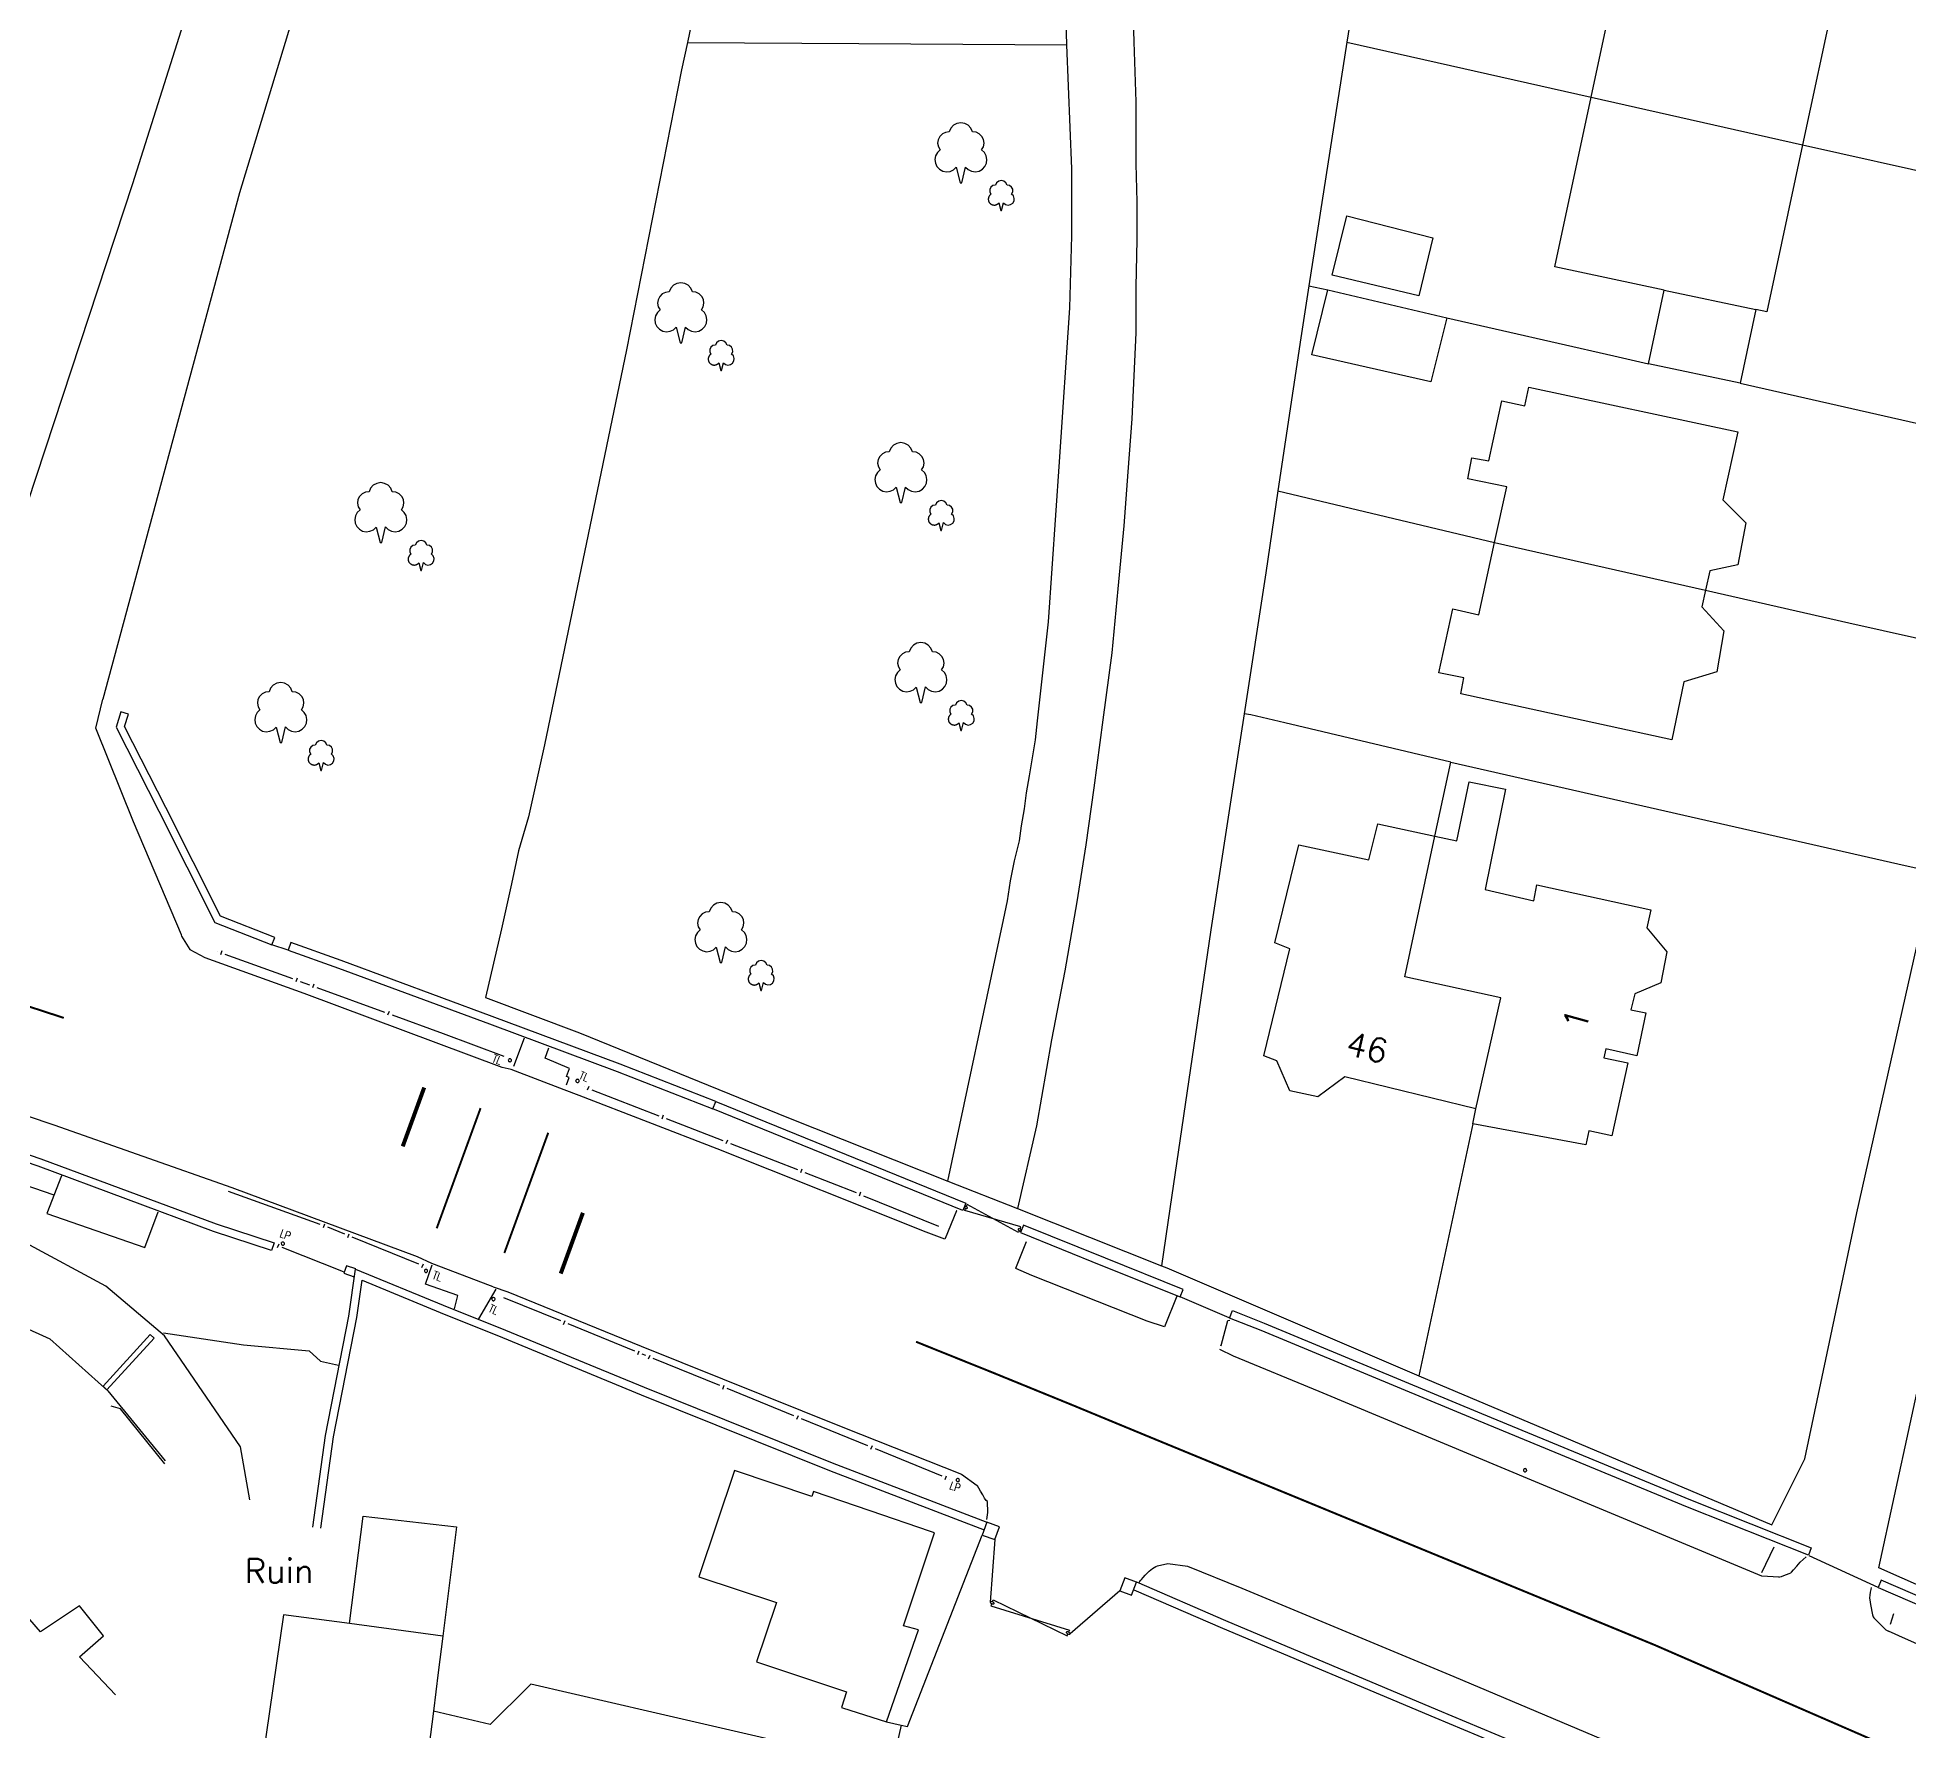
# Model space of a CAD drawing. Extents: x 427500 to 429848, y 434500 to 436505.
# Drawn here: x 428592 to 428685.5, y 435625.1 to 435709.7 of the extents above; entities that cross this region are included whole.
import ezdxf

# ---------------------------------------------------------------- set-up
doc = ezdxf.new("R2010")
doc.units = 0
doc.linetypes.add('1004', pattern=[6, 4, -2])
doc.linetypes.add('1055', pattern=[0.6, 0.1, -0.5])
doc.layers.get('0').update_dxf_attribs({"color": 222})
doc.layers.add('LPTIP_Ex_Base', color=8, linetype='Continuous')
doc.layers.add('PRO-MARKINGS', color=7, linetype='Continuous')
doc.styles.add('MtXpl_Romans', font='romans__.ttf')
doc.styles.get("Standard").update_dxf_attribs({"font": 'romans.shx'})

# ---------------------------------------------------------------- blocks, each defined once
blk = doc.blocks.new('FENCE_UP')
at = {"color": 0, "linetype": 'ByBlock', "flags": 128}
blk.add_lwpolyline([(0, 0.5), (0, -0.5)], dxfattribs=at)
blk = doc.blocks.new('GATE')
at = {"color": 0, "linetype": 'ByBlock', "flags": 128}
for points in [[(-0.450902, 0), (-0.451904, 0.007014), (-0.455912, 0.014028), (-0.460922, 0.019038), (-0.467936, 0.023046), (-0.475952, 0.024048), (-0.482966, 0.023046), (-0.48998, 0.019038), (-0.49499, 0.014028), (-0.498998, 0.007014), (-0.5, 0), (-0.498998, -0.007014), (-0.49499, -0.014028), (-0.48998, -0.019038), (-0.482966, -0.023046), (-0.475952, -0.024048), (-0.467936, -0.023046), (-0.460922, -0.019038), (-0.455912, -0.014028), (-0.451904, -0.007014)], [(-0.475952, 0.024048), (-0.475952, 0.078156), (0.475952, -0.078156), (0.475952, -0.024048)], [(-0.475952, -0.024048), (-0.475952, -0.078156), (0.475952, 0.078156), (0.475952, 0.024048)], [(-0.450902, 0), (-0.451904, -0.007014)], [(0.5, 0), (0.498998, 0.007014), (0.49499, 0.014028), (0.48998, 0.019038), (0.482966, 0.023046), (0.475952, 0.024048), (0.467936, 0.023046), (0.460922, 0.019038), (0.455912, 0.014028), (0.451904, 0.007014), (0.450902, 0), (0.451904, -0.007014), (0.455912, -0.014028), (0.460922, -0.019038), (0.467936, -0.023046), (0.475952, -0.024048), (0.482966, -0.023046), (0.48998, -0.019038), (0.49499, -0.014028), (0.498998, -0.007014)], [(0.5, 0), (0.498998, -0.007014)]]:
    blk.add_lwpolyline(points, dxfattribs=at)
blk = doc.blocks.new('CIRCL')
at = {"color": 0, "linetype": 'ByBlock', "flags": 128}
for points in [[(0.5, 0), (0.475, 0.154), (0.404, 0.293), (0.293, 0.404), (0.154, 0.475), (0, 0.5), (-0.154, 0.475), (-0.293, 0.404), (-0.404, 0.293), (-0.475, 0.154), (-0.5, 0), (-0.475, -0.154), (-0.404, -0.293), (-0.293, -0.404), (-0.154, -0.475), (0, -0.5), (0.154, -0.475), (0.293, -0.404), (0.404, -0.293), (0.475, -0.154)], [(0.5, 0), (0.475, -0.154)]]:
    blk.add_lwpolyline(points, dxfattribs=at)

msp = doc.modelspace()

# ---------------------------------------------------------------- linework, layer by layer
at = {"layer": 'LPTIP_Ex_Base', "color": 251, "true_color": 0x636466}
for p, q in [((428627.45, 435723.4), (428624.49, 435709.465)), ((428643.45, 435709.35), (428643.25, 435717.75)), ((428601.12, 435716.23), (428596.75, 435702.4)), ((428669.67, 435706.74), (428671.4, 435714.83)), ((428605.75, 435713.95), (428602.1, 435701.95)), ((428646.7, 435713.2), (428646.8, 435709.5)), ((428682, 435712.6), (428680.24, 435704.36)), ((428657.7, 435711.05), (428657.46, 435709.49)), ((428624.49, 435709.465), (428624.2, 435708.1)), ((428624.49, 435709.465), (428633.065, 435709.413)), ((428633.065, 435709.413), (428643.45, 435709.35)), ((428643.7, 435703.15), (428643.45, 435709.35)), ((428646.8, 435709.5), (428646.9, 435706.5)), ((428657.46, 435709.49), (428655.56, 435697.3)), ((428657.46, 435709.49), (428669.67, 435706.74)), ((428624.2, 435708.1), (428621.45, 435694.1)), ((428646.9, 435706.5), (428646.9, 435703.4)), ((428667.85, 435698.25), (428669.67, 435706.74)), ((428669.67, 435706.74), (428680.24, 435704.36)), ((428680.24, 435704.36), (428678.45, 435696)), ((428680.24, 435704.36), (428694.11, 435701.24)), ((428646.9, 435703.4), (428646.95, 435701.5)), ((428596.75, 435702.4), (428591.5, 435686.45)), ((428643.7, 435699.8), (428643.7, 435703.15)), ((428602.1, 435701.95), (428595.276, 435676.63)), ((428646.95, 435701.5), (428646.95, 435699.6)), ((428656.73, 435697.83), (428657.45, 435700.8)), ((428657.45, 435700.8), (428661.75, 435699.7)), ((428643.6, 435696.2), (428643.7, 435699.8)), ((428646.95, 435699.6), (428646.9, 435697.25)), ((428661.75, 435699.7), (428661.05, 435696.8)), ((428661.05, 435696.8), (428656.73, 435697.83)), ((428673.313, 435697.09), (428667.85, 435698.25)), ((428646.9, 435697.25), (428646.9, 435694.95)), ((428655.56, 435697.3), (428655.15, 435694.7)), ((428655.56, 435697.3), (428656.5, 435697.1)), ((428655.7, 435693.85), (428656.5, 435697.1)), ((428656.5, 435697.1), (428662.45, 435695.7)), ((428672.532, 435693.411), (428673.313, 435697.09)), ((428673.313, 435697.09), (428677.906, 435696.116)), ((428643.1, 435688.5), (428643.6, 435696.2)), ((428677.906, 435696.116), (428677.125, 435692.437)), ((428678.45, 435696), (428677.906, 435696.116)), ((428646.9, 435694.95), (428646.7, 435690.65)), ((428662.45, 435695.7), (428661.65, 435692.5)), ((428662.45, 435695.7), (428670.8, 435693.8)), ((428621.45, 435694.1), (428617.35, 435674.35)), ((428655.15, 435694.7), (428654.01, 435687.05)), ((428661.65, 435692.5), (428655.7, 435693.85)), ((428670.8, 435693.8), (428672.532, 435693.411)), ((428677.125, 435692.437), (428672.532, 435693.411)), ((428666.35, 435691.3), (428666.55, 435692.24)), ((428666.55, 435692.24), (428677, 435690)), ((428677.125, 435692.437), (428690.04, 435689.5)), ((428664.55, 435688.55), (428665.2, 435691.55)), ((428665.2, 435691.55), (428666.35, 435691.3)), ((428646.7, 435690.65), (428646.5, 435688)), ((428677, 435690), (428676.25, 435686.6)), ((428642.55, 435680.5), (428643.1, 435688.5)), ((428663.5, 435687.65), (428663.7, 435688.7)), ((428663.7, 435688.7), (428664.55, 435688.55)), ((428646.5, 435688), (428646.3, 435685.3)), ((428665.45, 435687.25), (428663.5, 435687.65)), ((428654.01, 435687.05), (428653.4, 435682.95)), ((428654.01, 435687.05), (428664.84, 435684.47)), ((428664.84, 435684.47), (428665.45, 435687.25)), ((428676.25, 435686.6), (428677.4, 435685.45)), ((428646.3, 435685.3), (428646, 435682.15)), ((428677.4, 435685.45), (428677, 435683.35)), ((428664.05, 435680.85), (428664.84, 435684.47)), ((428664.84, 435684.47), (428675.38, 435682.08)), ((428653.4, 435682.95), (428652.32, 435675.9)), ((428675.6, 435683.05), (428675.38, 435682.08)), ((428677, 435683.35), (428675.6, 435683.05)), ((428646, 435682.15), (428645.7, 435678.95)), ((428675.38, 435682.08), (428675.2, 435681.25)), ((428675.38, 435682.08), (428682.55, 435680.45)), ((428662.05, 435677.95), (428662.75, 435681.15)), ((428662.75, 435681.15), (428664.05, 435680.85)), ((428675.2, 435681.25), (428676.3, 435680.05)), ((428642, 435675.55), (428642.55, 435680.5)), ((428676.3, 435680.05), (428675.95, 435678)), ((428682.55, 435680.45), (428689.14, 435678.97)), ((428645.7, 435678.95), (428645.25, 435675.6)), ((428663.3, 435677.7), (428662.05, 435677.95)), ((428663.15, 435676.9), (428663.3, 435677.7)), ((428674.3, 435677.5), (428673.7, 435674.6)), ((428675.95, 435678), (428674.3, 435677.5)), ((428595.276, 435676.63), (428595.276, 435676.63)), ((428673.7, 435674.6), (428663.15, 435676.9)), ((428641.9, 435674.6), (428642, 435675.55)), ((428645.25, 435675.6), (428644.8, 435672.2)), ((428652.32, 435675.9), (428651.65, 435671.6)), ((428652.65, 435675.85), (428652.32, 435675.9)), ((428654.35, 435675.45), (428652.65, 435675.85)), ((428662.65, 435673.49), (428654.35, 435675.45)), ((428617.35, 435674.35), (428616.55, 435670.75)), ((428641.6, 435672.8), (428641.9, 435674.6)), ((428661.86, 435669.79), (428662.65, 435673.49)), ((428662.65, 435673.49), (428685, 435668.4)), ((428641.45, 435671.95), (428641.6, 435672.8)), ((428662.95, 435669.55), (428663.562, 435672.508)), ((428663.562, 435672.508), (428665.391, 435672.138)), ((428641.35, 435671.15), (428641.45, 435671.95)), ((428644.8, 435672.2), (428644.4, 435669.35)), ((428651.65, 435671.6), (428650.65, 435665.1)), ((428665.391, 435672.138), (428664.375, 435667.123)), ((428616.55, 435670.75), (428616.05, 435669.05)), ((428641.2, 435670.3), (428641.35, 435671.15)), ((428641.1, 435669.55), (428641.2, 435670.3)), ((428658.55, 435668.6), (428659, 435670.4)), ((428659, 435670.4), (428661.86, 435669.79)), ((428660.35, 435662.75), (428661.86, 435669.79)), ((428661.86, 435669.79), (428662.95, 435669.55)), ((428616.05, 435669.05), (428615.7, 435667.4)), ((428640.85, 435668.55), (428641.1, 435669.55)), ((428644.4, 435669.35), (428643.95, 435666.5)), ((428653.85, 435664.45), (428655.05, 435669.35)), ((428655.05, 435669.35), (428658.55, 435668.6)), ((428640.65, 435667.55), (428640.85, 435668.55)), ((428685, 435668.4), (428686.708, 435668.013)), ((428615.7, 435667.4), (428615.2, 435665.15)), ((428640.5, 435666.55), (428640.65, 435667.55)), ((428664.375, 435667.123), (428666.8, 435666.55)), ((428666.8, 435666.55), (428666.95, 435667.35)), ((428666.95, 435667.35), (428672.65, 435666.1)), ((428640.3, 435665.6), (428640.5, 435666.55)), ((428643.95, 435666.5), (428643.35, 435663.05)), ((428672.65, 435666.1), (428672.45, 435665.2)), ((428615.2, 435665.15), (428614.4, 435661.72)), ((428637.51, 435652.54), (428640.3, 435665.6)), ((428650.65, 435665.1), (428648.6, 435651.15)), ((428672.45, 435665.2), (428673.45, 435664)), ((428653.3, 435658.8), (428654.6, 435664.15)), ((428654.6, 435664.15), (428653.85, 435664.45)), ((428682.95, 435650.95), (428686.08, 435664.87)), ((428673.45, 435664), (428673.15, 435662.45)), ((428643.35, 435663.05), (428642.7, 435659.6)), ((428665.15, 435661.7), (428660.35, 435662.75)), ((428673.15, 435662.45), (428671.85, 435661.9)), ((428614.4, 435661.72), (428619.1, 435659.95)), ((428663.9, 435656.15), (428665.15, 435661.7)), ((428671.85, 435661.9), (428671.65, 435661.1)), ((428671.65, 435661.1), (428672.4, 435660.95)), ((428672.4, 435660.95), (428671.95, 435658.8)), ((428619.1, 435659.95), (428629.55, 435655.7)), ((428642.7, 435659.6), (428641.95, 435655.3)), ((428653.95, 435658.55), (428653.3, 435658.8)), ((428654.6, 435657.05), (428653.95, 435658.55)), ((428670.4, 435659.15), (428670.3, 435658.7)), ((428670.3, 435658.7), (428671.5, 435658.45)), ((428671.95, 435658.8), (428670.4, 435659.15)), ((428671.5, 435658.45), (428670.7, 435654.8)), ((428657.35, 435657.75), (428656, 435656.75)), ((428663.9, 435656.15), (428657.35, 435657.75)), ((428656, 435656.75), (428654.6, 435657.05)), ((428629.55, 435655.7), (428637.51, 435652.54)), ((428663.78, 435655.56), (428663.9, 435656.15)), ((428641.95, 435655.3), (428640.99, 435651.16)), ((428663.75, 435655.4), (428661.05, 435642.8)), ((428663.75, 435655.4), (428663.78, 435655.56)), ((428669.4, 435654.35), (428663.75, 435655.4)), ((428669.55, 435655.05), (428669.4, 435654.35)), ((428670.7, 435654.8), (428669.55, 435655.05)), ((428637.51, 435652.54), (428640.99, 435651.16)), ((428640.99, 435651.16), (428648.19, 435648.3)), ((428648.6, 435651.15), (428648.19, 435648.3)), ((428680.35, 435638.65), (428682.95, 435650.95)), ((428648.19, 435648.3), (428648.45, 435648.2)), ((428648.45, 435648.2), (428661.05, 435642.8)), ((428684.05, 435633.2), (428686.4, 435644)), ((428661.05, 435642.8), (428678.7, 435635.35)), ((428626.841, 435638.065), (428625.068, 435632.751)), ((428630.711, 435636.773), (428626.841, 435638.065)), ((428678.7, 435635.35), (428680.35, 435638.65)), ((428630.79, 435637.01), (428630.711, 435636.773)), ((428633.635, 435636.043), (428630.79, 435637.01)), ((428636.649, 435635.018), (428633.635, 435636.043)), ((428607.6, 435630.41), (428608.28, 435635.78)), ((428608.28, 435635.78), (428612.95, 435635.25)), ((428612.95, 435635.25), (428612.27, 435629.78)), ((428635.3, 435630.3), (428636.85, 435634.95)), ((428635.494, 435625.263), (428639.232, 435634.839)), ((428636.85, 435634.95), (428636.649, 435635.018)), ((428687.77, 435631.55), (428684.05, 435633.2)), ((428625.068, 435632.751), (428628.938, 435631.459)), ((428592.15, 435630), (428590.55, 435631.85)), ((428628.938, 435631.459), (428628.409, 435629.875)), ((428594.1, 435631.3), (428592.15, 435630)), ((428595.3, 435629.8), (428594.1, 435631.3)), ((428604.3, 435630.85), (428603.25, 435623.6)), ((428607.6, 435630.41), (428604.3, 435630.85)), ((428612.27, 435629.78), (428607.6, 435630.41)), ((428594.1, 435628.75), (428595.3, 435629.8)), ((428612.27, 435629.78), (428612.04, 435627.96)), ((428628.409, 435629.875), (428627.95, 435628.5)), ((428634.45, 435625.5), (428636.05, 435630.1)), ((428636.05, 435630.1), (428635.3, 435630.3)), ((428595.9, 435626.85), (428594.1, 435628.75)), ((428627.95, 435628.5), (428632.45, 435627)), ((428612.04, 435627.96), (428611.795, 435626.027)), ((428616.548, 435627.272), (428614.636, 435625.368)), ((428616.666, 435627.39), (428616.548, 435627.272)), ((428622.715, 435625.985), (428616.666, 435627.39)), ((428632.45, 435627), (428632.19, 435626.219)), ((428611.795, 435626.027), (428611.34, 435622.43)), ((428614.636, 435625.368), (428611.795, 435626.027)), ((428629.208, 435624.477), (428622.715, 435625.985)), ((428632.19, 435626.219), (428632.25, 435626.2)), ((428632.25, 435626.2), (428634.45, 435625.5)), ((428634.45, 435625.5), (428635.183, 435625.335)), ((428635.183, 435625.335), (428634.572, 435622.681)), ((428635.183, 435625.335), (428635.494, 435625.263))]:
    msp.add_line(p, q, dxfattribs=at)
for points in [[(428637.126, 435704.097), (428636.99, 435703.969), (428636.901, 435703.806), (428636.866, 435703.623), (428636.888, 435703.439), (428636.967, 435703.27), (428637.094, 435703.134), (428637.256, 435703.043), (428637.439, 435703.007), (428637.624, 435703.028), (428637.793, 435703.106), (428637.93, 435703.232), (428637.931, 435703.235), (428638.132, 435702.461), (428638.212, 435702.461), (428638.393, 435703.244), (428638.393, 435703.244), (428638.529, 435703.113), (428638.699, 435703.031), (428638.885, 435703.007), (428639.07, 435703.041), (428639.236, 435703.131), (428639.364, 435703.269), (428639.444, 435703.439), (428639.467, 435703.626), (428639.43, 435703.811), (428639.338, 435703.975), (428639.199, 435704.102), (428639.287, 435704.259), (428639.319, 435704.436), (428639.294, 435704.615), (428639.212, 435704.775), (428639.083, 435704.901), (428638.92, 435704.979), (428638.741, 435705), (428638.741, 435705), (428638.664, 435705.184), (428638.531, 435705.331), (428638.356, 435705.427), (428638.16, 435705.461), (428637.964, 435705.427), (428637.789, 435705.331), (428637.656, 435705.184), (428637.579, 435705), (428637.399, 435704.978), (428637.236, 435704.9), (428637.107, 435704.773), (428637.025, 435704.611), (428637.001, 435704.431), (428637.036, 435704.254), (428637.126, 435704.097)], [(428639.663, 435701.887), (428639.648, 435701.876), (428639.634, 435701.864), (428639.62, 435701.852), (428639.608, 435701.838), (428639.596, 435701.824), (428639.585, 435701.808), (428639.575, 435701.793), (428639.566, 435701.776), (428639.558, 435701.759), (428639.551, 435701.742), (428639.545, 435701.724), (428639.54, 435701.706), (428639.537, 435701.688), (428639.535, 435701.669), (428639.533, 435701.651), (428639.533, 435701.632), (428639.534, 435701.613), (428639.537, 435701.595), (428639.54, 435701.576), (428639.545, 435701.558), (428639.55, 435701.541), (428639.557, 435701.523), (428639.565, 435701.506), (428639.574, 435701.49), (428639.584, 435701.474), (428639.595, 435701.459), (428639.607, 435701.444), (428639.619, 435701.431), (428639.633, 435701.418), (428639.647, 435701.406), (428639.662, 435701.395), (428639.678, 435701.385), (428639.694, 435701.376), (428639.711, 435701.367), (428639.729, 435701.36), (428639.746, 435701.355), (428639.764, 435701.35), (428639.783, 435701.346), (428639.801, 435701.344), (428639.82, 435701.342), (428639.838, 435701.342), (428639.857, 435701.343), (428639.876, 435701.345), (428639.894, 435701.349), (428639.912, 435701.353), (428639.93, 435701.359), (428639.947, 435701.365), (428639.964, 435701.373), (428639.981, 435701.382), (428639.997, 435701.392), (428640.012, 435701.403), (428640.027, 435701.414), (428640.04, 435701.427), (428640.053, 435701.441), (428640.065, 435701.455), (428640.066, 435701.456), (428640.167, 435701.069), (428640.194, 435701.069), (428640.297, 435701.461), (428640.297, 435701.461), (428640.395, 435701.377), (428640.52, 435701.343), (428640.647, 435701.364), (428640.753, 435701.436), (428640.819, 435701.547), (428640.832, 435701.676), (428640.79, 435701.797), (428640.7, 435701.89), (428640.754, 435702.003), (428640.752, 435702.129), (428640.695, 435702.241), (428640.595, 435702.316), (428640.471, 435702.339), (428640.413, 435702.458), (428640.309, 435702.54), (428640.181, 435702.569), (428640.052, 435702.54), (428639.948, 435702.458), (428639.89, 435702.339), (428639.766, 435702.316), (428639.665, 435702.24), (428639.608, 435702.127), (428639.608, 435702.001), (428639.663, 435701.887)], [(428623.126, 435696.097), (428622.99, 435695.969), (428622.901, 435695.806), (428622.866, 435695.623), (428622.888, 435695.439), (428622.967, 435695.27), (428623.094, 435695.134), (428623.256, 435695.043), (428623.439, 435695.007), (428623.624, 435695.028), (428623.793, 435695.106), (428623.93, 435695.232), (428623.931, 435695.235), (428624.132, 435694.461), (428624.212, 435694.461), (428624.393, 435695.244), (428624.393, 435695.244), (428624.529, 435695.113), (428624.699, 435695.031), (428624.885, 435695.007), (428625.07, 435695.041), (428625.236, 435695.131), (428625.364, 435695.269), (428625.444, 435695.439), (428625.467, 435695.626), (428625.43, 435695.811), (428625.338, 435695.975), (428625.199, 435696.102), (428625.287, 435696.259), (428625.319, 435696.436), (428625.294, 435696.615), (428625.212, 435696.775), (428625.083, 435696.901), (428624.92, 435696.979), (428624.741, 435697), (428624.741, 435697), (428624.664, 435697.184), (428624.531, 435697.331), (428624.356, 435697.427), (428624.16, 435697.461), (428623.964, 435697.427), (428623.789, 435697.331), (428623.656, 435697.184), (428623.579, 435697), (428623.399, 435696.978), (428623.236, 435696.9), (428623.107, 435696.773), (428623.025, 435696.611), (428623.001, 435696.431), (428623.036, 435696.254), (428623.126, 435696.097)], [(428625.663, 435693.887), (428625.648, 435693.876), (428625.634, 435693.864), (428625.62, 435693.852), (428625.608, 435693.838), (428625.596, 435693.824), (428625.585, 435693.808), (428625.575, 435693.793), (428625.566, 435693.776), (428625.558, 435693.759), (428625.551, 435693.742), (428625.545, 435693.724), (428625.54, 435693.706), (428625.537, 435693.688), (428625.535, 435693.669), (428625.533, 435693.651), (428625.533, 435693.632), (428625.534, 435693.613), (428625.537, 435693.595), (428625.54, 435693.576), (428625.545, 435693.558), (428625.55, 435693.541), (428625.557, 435693.523), (428625.565, 435693.506), (428625.574, 435693.49), (428625.584, 435693.474), (428625.595, 435693.459), (428625.607, 435693.444), (428625.619, 435693.431), (428625.633, 435693.418), (428625.647, 435693.406), (428625.662, 435693.395), (428625.678, 435693.385), (428625.694, 435693.376), (428625.711, 435693.367), (428625.729, 435693.36), (428625.746, 435693.355), (428625.764, 435693.35), (428625.783, 435693.346), (428625.801, 435693.344), (428625.82, 435693.342), (428625.838, 435693.342), (428625.857, 435693.343), (428625.876, 435693.345), (428625.894, 435693.349), (428625.912, 435693.353), (428625.93, 435693.359), (428625.947, 435693.365), (428625.964, 435693.373), (428625.981, 435693.382), (428625.997, 435693.392), (428626.012, 435693.403), (428626.027, 435693.414), (428626.04, 435693.427), (428626.053, 435693.441), (428626.065, 435693.455), (428626.066, 435693.456), (428626.167, 435693.069), (428626.194, 435693.069), (428626.297, 435693.461), (428626.297, 435693.461), (428626.395, 435693.377), (428626.52, 435693.343), (428626.647, 435693.364), (428626.753, 435693.436), (428626.819, 435693.547), (428626.832, 435693.676), (428626.79, 435693.797), (428626.7, 435693.89), (428626.754, 435694.003), (428626.752, 435694.129), (428626.695, 435694.241), (428626.595, 435694.316), (428626.471, 435694.339), (428626.413, 435694.458), (428626.309, 435694.54), (428626.181, 435694.569), (428626.052, 435694.54), (428625.948, 435694.458), (428625.89, 435694.339), (428625.766, 435694.316), (428625.665, 435694.24), (428625.608, 435694.127), (428625.608, 435694.001), (428625.663, 435693.887)], [(428634.126, 435688.097), (428633.99, 435687.969), (428633.901, 435687.806), (428633.866, 435687.623), (428633.888, 435687.439), (428633.967, 435687.27), (428634.094, 435687.134), (428634.256, 435687.043), (428634.439, 435687.007), (428634.624, 435687.028), (428634.793, 435687.106), (428634.93, 435687.232), (428634.931, 435687.235), (428635.132, 435686.461), (428635.212, 435686.461), (428635.393, 435687.244), (428635.393, 435687.244), (428635.529, 435687.113), (428635.699, 435687.031), (428635.885, 435687.007), (428636.07, 435687.041), (428636.236, 435687.131), (428636.364, 435687.269), (428636.444, 435687.439), (428636.467, 435687.626), (428636.43, 435687.811), (428636.338, 435687.975), (428636.199, 435688.102), (428636.287, 435688.259), (428636.319, 435688.436), (428636.294, 435688.615), (428636.212, 435688.775), (428636.083, 435688.901), (428635.92, 435688.979), (428635.741, 435689), (428635.741, 435689), (428635.664, 435689.184), (428635.531, 435689.331), (428635.356, 435689.427), (428635.16, 435689.461), (428634.964, 435689.427), (428634.789, 435689.331), (428634.656, 435689.184), (428634.579, 435689), (428634.399, 435688.978), (428634.236, 435688.9), (428634.107, 435688.773), (428634.025, 435688.611), (428634.001, 435688.431), (428634.036, 435688.254), (428634.126, 435688.097)], [(428608.126, 435686.097), (428607.99, 435685.969), (428607.901, 435685.806), (428607.866, 435685.623), (428607.888, 435685.439), (428607.967, 435685.27), (428608.094, 435685.134), (428608.256, 435685.043), (428608.439, 435685.007), (428608.624, 435685.028), (428608.793, 435685.106), (428608.93, 435685.232), (428608.931, 435685.235), (428609.132, 435684.461), (428609.212, 435684.461), (428609.393, 435685.244), (428609.393, 435685.244), (428609.529, 435685.113), (428609.699, 435685.031), (428609.885, 435685.007), (428610.07, 435685.041), (428610.236, 435685.131), (428610.364, 435685.269), (428610.444, 435685.439), (428610.467, 435685.626), (428610.43, 435685.811), (428610.338, 435685.975), (428610.199, 435686.102), (428610.287, 435686.259), (428610.319, 435686.436), (428610.294, 435686.615), (428610.212, 435686.775), (428610.083, 435686.901), (428609.92, 435686.979), (428609.741, 435687), (428609.741, 435687), (428609.664, 435687.184), (428609.531, 435687.331), (428609.356, 435687.427), (428609.16, 435687.461), (428608.964, 435687.427), (428608.789, 435687.331), (428608.656, 435687.184), (428608.579, 435687), (428608.399, 435686.978), (428608.236, 435686.9), (428608.107, 435686.773), (428608.025, 435686.611), (428608.001, 435686.431), (428608.036, 435686.254), (428608.126, 435686.097)], [(428636.663, 435685.887), (428636.648, 435685.876), (428636.634, 435685.864), (428636.62, 435685.852), (428636.608, 435685.838), (428636.596, 435685.824), (428636.585, 435685.808), (428636.575, 435685.793), (428636.566, 435685.776), (428636.558, 435685.759), (428636.551, 435685.742), (428636.545, 435685.724), (428636.54, 435685.706), (428636.537, 435685.688), (428636.535, 435685.669), (428636.533, 435685.651), (428636.533, 435685.632), (428636.534, 435685.613), (428636.537, 435685.595), (428636.54, 435685.576), (428636.545, 435685.558), (428636.55, 435685.541), (428636.557, 435685.523), (428636.565, 435685.506), (428636.574, 435685.49), (428636.584, 435685.474), (428636.595, 435685.459), (428636.607, 435685.444), (428636.619, 435685.431), (428636.633, 435685.418), (428636.647, 435685.406), (428636.662, 435685.395), (428636.678, 435685.385), (428636.694, 435685.376), (428636.711, 435685.367), (428636.729, 435685.36), (428636.746, 435685.355), (428636.764, 435685.35), (428636.783, 435685.346), (428636.801, 435685.344), (428636.82, 435685.342), (428636.838, 435685.342), (428636.857, 435685.343), (428636.876, 435685.345), (428636.894, 435685.349), (428636.912, 435685.353), (428636.93, 435685.359), (428636.947, 435685.365), (428636.964, 435685.373), (428636.981, 435685.382), (428636.997, 435685.392), (428637.012, 435685.403), (428637.027, 435685.414), (428637.04, 435685.427), (428637.053, 435685.441), (428637.065, 435685.455), (428637.066, 435685.456), (428637.167, 435685.069), (428637.194, 435685.069), (428637.297, 435685.461), (428637.297, 435685.461), (428637.395, 435685.377), (428637.52, 435685.343), (428637.647, 435685.364), (428637.753, 435685.436), (428637.819, 435685.547), (428637.832, 435685.676), (428637.79, 435685.797), (428637.7, 435685.89), (428637.754, 435686.003), (428637.752, 435686.129), (428637.695, 435686.241), (428637.595, 435686.316), (428637.471, 435686.339), (428637.413, 435686.458), (428637.309, 435686.54), (428637.181, 435686.569), (428637.052, 435686.54), (428636.948, 435686.458), (428636.89, 435686.339), (428636.766, 435686.316), (428636.665, 435686.24), (428636.608, 435686.127), (428636.608, 435686.001), (428636.663, 435685.887)], [(428610.663, 435683.887), (428610.648, 435683.876), (428610.634, 435683.864), (428610.62, 435683.852), (428610.608, 435683.838), (428610.596, 435683.824), (428610.585, 435683.808), (428610.575, 435683.793), (428610.566, 435683.776), (428610.558, 435683.759), (428610.551, 435683.742), (428610.545, 435683.724), (428610.54, 435683.706), (428610.537, 435683.688), (428610.535, 435683.669), (428610.533, 435683.651), (428610.533, 435683.632), (428610.534, 435683.613), (428610.537, 435683.595), (428610.54, 435683.576), (428610.545, 435683.558), (428610.55, 435683.541), (428610.557, 435683.523), (428610.565, 435683.506), (428610.574, 435683.49), (428610.584, 435683.474), (428610.595, 435683.459), (428610.607, 435683.444), (428610.619, 435683.431), (428610.633, 435683.418), (428610.647, 435683.406), (428610.662, 435683.395), (428610.678, 435683.385), (428610.694, 435683.376), (428610.711, 435683.367), (428610.729, 435683.36), (428610.746, 435683.355), (428610.764, 435683.35), (428610.783, 435683.346), (428610.801, 435683.344), (428610.82, 435683.342), (428610.838, 435683.342), (428610.857, 435683.343), (428610.876, 435683.345), (428610.894, 435683.349), (428610.912, 435683.353), (428610.93, 435683.359), (428610.947, 435683.365), (428610.964, 435683.373), (428610.981, 435683.382), (428610.997, 435683.392), (428611.012, 435683.403), (428611.027, 435683.414), (428611.04, 435683.427), (428611.053, 435683.441), (428611.065, 435683.455), (428611.066, 435683.456), (428611.167, 435683.069), (428611.194, 435683.069), (428611.297, 435683.461), (428611.297, 435683.461), (428611.395, 435683.377), (428611.52, 435683.343), (428611.647, 435683.364), (428611.753, 435683.436), (428611.819, 435683.547), (428611.832, 435683.676), (428611.79, 435683.797), (428611.7, 435683.89), (428611.754, 435684.003), (428611.752, 435684.129), (428611.695, 435684.241), (428611.595, 435684.316), (428611.471, 435684.339), (428611.413, 435684.458), (428611.309, 435684.54), (428611.181, 435684.569), (428611.052, 435684.54), (428610.948, 435684.458), (428610.89, 435684.339), (428610.766, 435684.316), (428610.665, 435684.24), (428610.608, 435684.127), (428610.608, 435684.001), (428610.663, 435683.887)], [(428635.126, 435678.097), (428634.99, 435677.969), (428634.901, 435677.806), (428634.866, 435677.623), (428634.888, 435677.439), (428634.967, 435677.27), (428635.094, 435677.134), (428635.256, 435677.043), (428635.439, 435677.007), (428635.624, 435677.028), (428635.793, 435677.106), (428635.93, 435677.232), (428635.931, 435677.235), (428636.132, 435676.461), (428636.212, 435676.461), (428636.393, 435677.244), (428636.393, 435677.244), (428636.529, 435677.113), (428636.699, 435677.031), (428636.885, 435677.007), (428637.07, 435677.041), (428637.236, 435677.131), (428637.364, 435677.269), (428637.444, 435677.439), (428637.467, 435677.626), (428637.43, 435677.811), (428637.338, 435677.975), (428637.199, 435678.102), (428637.287, 435678.259), (428637.319, 435678.436), (428637.294, 435678.615), (428637.212, 435678.775), (428637.083, 435678.901), (428636.92, 435678.979), (428636.741, 435679), (428636.741, 435679), (428636.664, 435679.184), (428636.531, 435679.331), (428636.356, 435679.427), (428636.16, 435679.461), (428635.964, 435679.427), (428635.789, 435679.331), (428635.656, 435679.184), (428635.579, 435679), (428635.399, 435678.978), (428635.236, 435678.9), (428635.107, 435678.773), (428635.025, 435678.611), (428635.001, 435678.431), (428635.036, 435678.254), (428635.126, 435678.097)], [(428603.126, 435676.097), (428602.99, 435675.969), (428602.901, 435675.806), (428602.866, 435675.623), (428602.888, 435675.439), (428602.967, 435675.27), (428603.094, 435675.134), (428603.256, 435675.043), (428603.439, 435675.007), (428603.624, 435675.028), (428603.793, 435675.106), (428603.93, 435675.232), (428603.931, 435675.235), (428604.132, 435674.461), (428604.212, 435674.461), (428604.393, 435675.244), (428604.393, 435675.244), (428604.529, 435675.113), (428604.699, 435675.031), (428604.885, 435675.007), (428605.07, 435675.041), (428605.236, 435675.131), (428605.364, 435675.269), (428605.444, 435675.439), (428605.467, 435675.626), (428605.43, 435675.811), (428605.338, 435675.975), (428605.199, 435676.102), (428605.287, 435676.259), (428605.319, 435676.436), (428605.294, 435676.615), (428605.212, 435676.775), (428605.083, 435676.901), (428604.92, 435676.979), (428604.741, 435677), (428604.741, 435677), (428604.664, 435677.184), (428604.531, 435677.331), (428604.356, 435677.427), (428604.16, 435677.461), (428603.964, 435677.427), (428603.789, 435677.331), (428603.656, 435677.184), (428603.579, 435677), (428603.399, 435676.978), (428603.236, 435676.9), (428603.107, 435676.773), (428603.025, 435676.611), (428603.001, 435676.431), (428603.036, 435676.254), (428603.126, 435676.097)], [(428637.663, 435675.887), (428637.648, 435675.876), (428637.634, 435675.864), (428637.62, 435675.852), (428637.608, 435675.838), (428637.596, 435675.824), (428637.585, 435675.808), (428637.575, 435675.793), (428637.566, 435675.776), (428637.558, 435675.759), (428637.551, 435675.742), (428637.545, 435675.724), (428637.54, 435675.706), (428637.537, 435675.688), (428637.535, 435675.669), (428637.533, 435675.651), (428637.533, 435675.632), (428637.534, 435675.613), (428637.537, 435675.595), (428637.54, 435675.576), (428637.545, 435675.558), (428637.55, 435675.541), (428637.557, 435675.523), (428637.565, 435675.506), (428637.574, 435675.49), (428637.584, 435675.474), (428637.595, 435675.459), (428637.607, 435675.444), (428637.619, 435675.431), (428637.633, 435675.418), (428637.647, 435675.406), (428637.662, 435675.395), (428637.678, 435675.385), (428637.694, 435675.376), (428637.711, 435675.367), (428637.729, 435675.36), (428637.746, 435675.355), (428637.764, 435675.35), (428637.783, 435675.346), (428637.801, 435675.344), (428637.82, 435675.342), (428637.838, 435675.342), (428637.857, 435675.343), (428637.876, 435675.345), (428637.894, 435675.349), (428637.912, 435675.353), (428637.93, 435675.359), (428637.947, 435675.365), (428637.964, 435675.373), (428637.981, 435675.382), (428637.997, 435675.392), (428638.012, 435675.403), (428638.027, 435675.414), (428638.04, 435675.427), (428638.053, 435675.441), (428638.065, 435675.455), (428638.066, 435675.456), (428638.167, 435675.069), (428638.194, 435675.069), (428638.297, 435675.461), (428638.297, 435675.461), (428638.395, 435675.377), (428638.52, 435675.343), (428638.647, 435675.364), (428638.753, 435675.436), (428638.819, 435675.547), (428638.832, 435675.676), (428638.79, 435675.797), (428638.7, 435675.89), (428638.754, 435676.003), (428638.752, 435676.129), (428638.695, 435676.241), (428638.595, 435676.316), (428638.471, 435676.339), (428638.413, 435676.458), (428638.309, 435676.54), (428638.181, 435676.569), (428638.052, 435676.54), (428637.948, 435676.458), (428637.89, 435676.339), (428637.766, 435676.316), (428637.665, 435676.24), (428637.608, 435676.127), (428637.608, 435676.001), (428637.663, 435675.887)], [(428605.663, 435673.887), (428605.648, 435673.876), (428605.634, 435673.864), (428605.62, 435673.852), (428605.608, 435673.838), (428605.596, 435673.824), (428605.585, 435673.808), (428605.575, 435673.793), (428605.566, 435673.776), (428605.558, 435673.759), (428605.551, 435673.742), (428605.545, 435673.724), (428605.54, 435673.706), (428605.537, 435673.688), (428605.535, 435673.669), (428605.533, 435673.651), (428605.533, 435673.632), (428605.534, 435673.613), (428605.537, 435673.595), (428605.54, 435673.576), (428605.545, 435673.558), (428605.55, 435673.541), (428605.557, 435673.523), (428605.565, 435673.506), (428605.574, 435673.49), (428605.584, 435673.474), (428605.595, 435673.459), (428605.607, 435673.444), (428605.619, 435673.431), (428605.633, 435673.418), (428605.647, 435673.406), (428605.662, 435673.395), (428605.678, 435673.385), (428605.694, 435673.376), (428605.711, 435673.367), (428605.729, 435673.36), (428605.746, 435673.355), (428605.764, 435673.35), (428605.783, 435673.346), (428605.801, 435673.344), (428605.82, 435673.342), (428605.838, 435673.342), (428605.857, 435673.343), (428605.876, 435673.345), (428605.894, 435673.349), (428605.912, 435673.353), (428605.93, 435673.359), (428605.947, 435673.365), (428605.964, 435673.373), (428605.981, 435673.382), (428605.997, 435673.392), (428606.012, 435673.403), (428606.027, 435673.414), (428606.04, 435673.427), (428606.053, 435673.441), (428606.065, 435673.455), (428606.066, 435673.456), (428606.167, 435673.069), (428606.194, 435673.069), (428606.297, 435673.461), (428606.297, 435673.461), (428606.395, 435673.377), (428606.52, 435673.343), (428606.647, 435673.364), (428606.753, 435673.436), (428606.819, 435673.547), (428606.832, 435673.676), (428606.79, 435673.797), (428606.7, 435673.89), (428606.754, 435674.003), (428606.752, 435674.129), (428606.695, 435674.241), (428606.595, 435674.316), (428606.471, 435674.339), (428606.413, 435674.458), (428606.309, 435674.54), (428606.181, 435674.569), (428606.052, 435674.54), (428605.948, 435674.458), (428605.89, 435674.339), (428605.766, 435674.316), (428605.665, 435674.24), (428605.608, 435674.127), (428605.608, 435674.001), (428605.663, 435673.887)], [(428625.126, 435665.097), (428624.99, 435664.969), (428624.901, 435664.806), (428624.866, 435664.623), (428624.888, 435664.439), (428624.967, 435664.27), (428625.094, 435664.134), (428625.256, 435664.043), (428625.439, 435664.007), (428625.624, 435664.028), (428625.793, 435664.106), (428625.93, 435664.232), (428625.931, 435664.235), (428626.132, 435663.461), (428626.212, 435663.461), (428626.393, 435664.244), (428626.393, 435664.244), (428626.529, 435664.113), (428626.699, 435664.031), (428626.885, 435664.007), (428627.07, 435664.041), (428627.236, 435664.131), (428627.364, 435664.269), (428627.444, 435664.439), (428627.467, 435664.626), (428627.43, 435664.811), (428627.338, 435664.975), (428627.199, 435665.102), (428627.287, 435665.259), (428627.319, 435665.436), (428627.294, 435665.615), (428627.212, 435665.775), (428627.083, 435665.901), (428626.92, 435665.979), (428626.741, 435666), (428626.741, 435666), (428626.664, 435666.184), (428626.531, 435666.331), (428626.356, 435666.427), (428626.16, 435666.461), (428625.964, 435666.427), (428625.789, 435666.331), (428625.656, 435666.184), (428625.579, 435666), (428625.399, 435665.978), (428625.236, 435665.9), (428625.107, 435665.773), (428625.025, 435665.611), (428625.001, 435665.431), (428625.036, 435665.254), (428625.126, 435665.097)], [(428627.663, 435662.887), (428627.648, 435662.876), (428627.634, 435662.864), (428627.62, 435662.852), (428627.608, 435662.838), (428627.596, 435662.824), (428627.585, 435662.808), (428627.575, 435662.793), (428627.566, 435662.776), (428627.558, 435662.759), (428627.551, 435662.742), (428627.545, 435662.724), (428627.54, 435662.706), (428627.537, 435662.688), (428627.535, 435662.669), (428627.533, 435662.651), (428627.533, 435662.632), (428627.534, 435662.613), (428627.537, 435662.595), (428627.54, 435662.576), (428627.545, 435662.558), (428627.55, 435662.541), (428627.557, 435662.523), (428627.565, 435662.506), (428627.574, 435662.49), (428627.584, 435662.474), (428627.595, 435662.459), (428627.607, 435662.444), (428627.619, 435662.431), (428627.633, 435662.418), (428627.647, 435662.406), (428627.662, 435662.395), (428627.678, 435662.385), (428627.694, 435662.376), (428627.711, 435662.367), (428627.729, 435662.36), (428627.746, 435662.355), (428627.764, 435662.35), (428627.783, 435662.346), (428627.801, 435662.344), (428627.82, 435662.342), (428627.838, 435662.342), (428627.857, 435662.343), (428627.876, 435662.345), (428627.894, 435662.349), (428627.912, 435662.353), (428627.93, 435662.359), (428627.947, 435662.365), (428627.964, 435662.373), (428627.981, 435662.382), (428627.997, 435662.392), (428628.012, 435662.403), (428628.027, 435662.414), (428628.04, 435662.427), (428628.053, 435662.441), (428628.065, 435662.455), (428628.066, 435662.456), (428628.167, 435662.069), (428628.194, 435662.069), (428628.297, 435662.461), (428628.297, 435662.461), (428628.395, 435662.377), (428628.52, 435662.343), (428628.647, 435662.364), (428628.753, 435662.436), (428628.819, 435662.547), (428628.832, 435662.676), (428628.79, 435662.797), (428628.7, 435662.89), (428628.754, 435663.003), (428628.752, 435663.129), (428628.695, 435663.241), (428628.595, 435663.316), (428628.471, 435663.339), (428628.413, 435663.458), (428628.309, 435663.54), (428628.181, 435663.569), (428628.052, 435663.54), (428627.948, 435663.458), (428627.89, 435663.339), (428627.766, 435663.316), (428627.665, 435663.24), (428627.608, 435663.127), (428627.608, 435663.001), (428627.663, 435662.887)]]:
    msp.add_lwpolyline(points, dxfattribs=at)
at = {"layer": 'LPTIP_Ex_Base', "color": 251, "true_color": 0x636466, "flags": 128}
for points in [[(428599.204, 435664.852), (428596.797, 435670.508), (428594.923, 435675.189), (428595.276, 435676.63)], [(428611.719, 435648.424), (428610.996, 435648.757), (428601.737, 435652.196), (428592.836, 435655.328), (428581.857, 435659.033), (428572.641, 435662.142), (428561.647, 435665.665), (428550.922, 435668.799), (428540.427, 435671.732), (428533.032, 435673.713), (428532.624, 435673.776)], [(428560.324, 435664.141), (428571.862, 435660.429), (428581.34, 435657.366), (428592.172, 435653.656), (428600.935, 435650.401), (428603.831, 435649.442), (428603.706, 435649.063), (428600.802, 435650.023), (428592.038, 435653.279), (428581.213, 435656.986), (428571.739, 435660.048)], [(428599.643, 435664.107), (428599.637, 435664.122), (428599.221, 435664.779), (428599.204, 435664.852)], [(428615.68, 435658.119), (428615.234, 435658.221), (428605.338, 435661.916), (428600.377, 435663.697), (428599.643, 435664.107)], [(428604.539, 435664.083), (428603.719, 435664.35)], [(428600.994, 435664.018), (428600.994, 435664.018)], [(428601.371, 435663.882), (428604.757, 435662.66)], [(428605.133, 435662.524), (428605.595, 435662.358), (428605.595, 435662.358)], [(428605.971, 435662.221), (428609.353, 435660.989)], [(428558.875, 435661.27), (428568.652, 435660.11), (428575.828, 435657.576), (428576.289, 435657.408), (428582.135, 435655.459), (428582.579, 435655.316), (428589.902, 435652.864), (428590.357, 435652.7), (428592.813, 435651.856)], [(428602.622, 435636.594), (428602.149, 435639.246), (428598.349, 435644.794), (428595.416, 435647.279), (428591.396, 435649.453), (428583.896, 435651.825), (428574.622, 435654.546), (428566.896, 435656.634), (428557.408, 435658.784), (428550.804, 435659.879), (428541.669, 435660.742), (428533.94, 435660.796), (428530.866, 435660.739)], [(428609.729, 435660.852), (428612.287, 435659.92), (428615.317, 435658.791)], [(428616.329, 435659.683), (428615.804, 435658.272)], [(428618.442, 435657.347), (428618.586, 435657.709), (428618.445, 435657.761), (428618.597, 435658.161), (428617.377, 435658.681), (428617.572, 435659.197)], [(428618.329, 435657.1), (428615.68, 435658.119)], [(428637.366, 435649.632), (428636.419, 435649.987), (428625.975, 435654.15), (428619.078, 435656.823), (428618.329, 435657.1)], [(428619.334, 435657.25), (428619.334, 435657.25)], [(428619.707, 435657.105), (428623.064, 435655.807)], [(428552.282, 435655.848), (428562.617, 435653.633), (428572.912, 435650.963), (428582.001, 435648.262), (428589.555, 435646.04), (428592.613, 435644.651), (428595.514, 435642.046), (428598.389, 435638.551)], [(428623.438, 435655.663), (428626.27, 435654.568), (428626.27, 435654.568)], [(428638.252, 435651.068), (428625.767, 435656.15)], [(428625.918, 435656.52), (428638.403, 435651.438), (428638.252, 435651.068)], [(428626.643, 435654.422), (428629.995, 435653.109)], [(428630.367, 435652.963), (428632.928, 435651.96), (428632.928, 435651.96)], [(428593.204, 435652.803), (428592.477, 435650.918), (428597.373, 435649.224), (428598.03, 435651.002)], [(428606.142, 435650.371), (428601.553, 435652.017)], [(428633.299, 435651.808), (428637.036, 435650.283)], [(428637.959, 435651.051), (428637.936, 435651.046), (428637.382, 435649.669), (428637.367, 435649.637)], [(428607.367, 435649.889), (428606.518, 435650.236), (428606.518, 435650.236)], [(428603.842, 435649.372), (428603.842, 435649.372)], [(428604.214, 435649.225), (428607.288, 435648.011)], [(428611.071, 435648.378), (428607.737, 435649.738)], [(428640.904, 435648.18), (428640.913, 435648.187), (428641.441, 435649.513)], [(428605.766, 435635.23), (428606.399, 435639.815), (428607.572, 435645.782), (428607.908, 435648.14), (428612.284, 435646.34), (428615.394, 435645.082), (428622.329, 435642.227), (428631.734, 435638.446), (428639.465, 435635.479)], [(428607.909, 435648.145), (428607.456, 435648.308), (428607.32, 435647.932)], [(428612.856, 435646.153), (428613.008, 435646.819), (428611.397, 435647.385), (428611.729, 435648.344)], [(428611.441, 435648.227), (428611.441, 435648.227)], [(428614.787, 435647.256), (428614.654, 435647.3), (428611.719, 435648.424)], [(428648.34, 435645.254), (428647.479, 435645.528), (428641.702, 435647.815), (428640.905, 435648.163)], [(428606.162, 435635.176), (428606.794, 435639.749), (428607.967, 435645.715), (428608.231, 435647.575), (428612.133, 435645.969), (428615.243, 435644.712), (428622.178, 435641.857), (428631.587, 435638.073), (428639.321, 435635.106)], [(428607.32, 435647.932), (428607.839, 435647.75)], [(428614.787, 435647.256), (428615.513, 435646.996), (428622.183, 435644.291), (428632.253, 435640.233), (428638.19, 435637.888), (428638.974, 435637.314)], [(428614.923, 435647.134), (428614.043, 435645.651)], [(428618.158, 435645.543), (428615.323, 435646.697)], [(428648.99, 435646.758), (428648.952, 435646.778), (428648.34, 435645.254)], [(428651.57, 435645.699), (428649.118, 435646.747)], [(428621.863, 435644.035), (428618.529, 435645.392)], [(428651.126, 435644.328), (428651.167, 435644.318), (428651.508, 435645.564), (428651.611, 435645.575)], [(428598.309, 435644.946), (428602.302, 435644.355), (428605.592, 435644.045), (428606.153, 435643.528), (428607.047, 435643.338)], [(428622.406, 435643.814), (428622.233, 435643.884), (428622.233, 435643.884)], [(428626.112, 435642.309), (428622.777, 435643.663)], [(428679.052, 435632.728), (428678.202, 435632.777), (428666.879, 435637.504), (428656.069, 435642.014), (428651.789, 435643.79), (428651.104, 435644.119)], [(428629.818, 435640.804), (428626.483, 435642.158)], [(428598.361, 435638.398), (428596.158, 435641.148), (428595.691, 435641.279)], [(428633.518, 435639.293), (428630.189, 435640.653), (428630.189, 435640.653)], [(428637.221, 435637.78), (428633.888, 435639.142)], [(428637.591, 435637.629), (428637.591, 435637.629)], [(428639.453, 435635.611), (428639.505, 435635.973), (428639.486, 435636.521), (428639.426, 435636.567), (428639.349, 435636.682), (428639.251, 435636.847), (428639.149, 435637.026), (428639.058, 435637.187), (428638.995, 435637.297), (428638.974, 435637.314)], [(428639.859, 435634.608), (428639.625, 435631.49)], [(428678.192, 435632.962), (428678.82, 435634.257)], [(428647.077, 435632.492), (428647.089, 435632.505), (428647.123, 435632.542), (428647.186, 435632.613), (428647.274, 435632.713), (428647.374, 435632.825), (428647.477, 435632.934), (428647.572, 435633.025), (428647.657, 435633.096), (428647.74, 435633.158), (428647.823, 435633.213), (428647.907, 435633.262), (428647.995, 435633.307), (428648.499, 435633.416)], [(428648.499, 435633.416), (428649.483, 435633.28), (428652.205, 435632.177), (428662.805, 435627.769), (428674.344, 435622.878), (428674.879, 435622.531)], [(428679.052, 435632.728), (428679.1, 435632.741), (428679.185, 435632.773), (428679.307, 435632.817), (428679.439, 435632.867), (428679.56, 435632.912), (428679.644, 435632.945), (428679.676, 435632.981), (428679.787, 435633.103), (428679.946, 435633.281), (428680.122, 435633.476), (428680.421, 435633.744)], [(428684.009, 435632.211), (428680.566, 435633.802)], [(428646.809, 435632.106), (428651.242, 435630.181), (428661.849, 435625.71), (428672.599, 435621.209), (428675.255, 435620.065), (428675.414, 435620.432), (428672.756, 435621.577), (428662.004, 435626.078), (428651.4, 435630.549), (428646.953, 435632.478)], [(428646.113, 435632.052), (428643.623, 435629.9)], [(428683.658, 435632.214), (428683.643, 435632.119), (428683.622, 435631.984), (428683.599, 435631.835), (428683.58, 435631.698), (428683.615, 435631.476), (428683.639, 435631.358), (428683.671, 435631.194), (428683.706, 435631.017), (428683.738, 435630.856), (428683.763, 435630.744), (428683.807, 435630.698), (428683.901, 435630.604), (428684.034, 435630.469), (428684.181, 435630.32), (428684.313, 435630.186), (428684.405, 435630.093), (428684.526, 435630.036)], [(428684.78, 435630.897), (428684.623, 435630.372)], [(428714.314, 435616.956), (428713.674, 435617.002), (428709.588, 435618.817), (428698.715, 435623.761), (428688.758, 435628.149), (428685.384, 435629.641), (428684.526, 435630.036)]]:
    msp.add_lwpolyline(points, dxfattribs=at)
for points in [[(428603.86, 435664.723), (428601.158, 435665.787), (428598.418, 435671.213), (428596.36, 435675.262), (428596.557, 435675.885), (428596.175, 435676.006), (428595.929, 435675.227), (428598.061, 435671.033), (428600.87, 435665.471), (428603.714, 435664.351)], [(428625.918, 435656.52), (428621.126, 435658.392), (428614.736, 435660.771), (428607.182, 435663.568), (428604.665, 435664.463), (428604.531, 435664.086), (428607.046, 435663.192), (428614.597, 435660.396), (428620.987, 435658.017), (428625.767, 435656.15)], [(428649.267, 435647.117), (428645.384, 435648.678), (428641.288, 435650.333), (428641.138, 435649.962), (428645.235, 435648.307), (428649.118, 435646.746)], [(428680.525, 435633.832), (428674.486, 435636.224), (428664.037, 435640.543), (428653.176, 435645.058), (428651.593, 435645.689), (428651.741, 435646.06), (428653.326, 435645.429), (428664.191, 435640.913), (428674.636, 435636.595), (428680.672, 435634.204)], [(428595.291, 435642.28), (428595.477, 435642.092), (428597.839, 435644.691), (428597.64, 435644.871)], [(428639.465, 435635.474), (428639.232, 435634.839), (428639.859, 435634.608), (428640.093, 435635.243)], [(428646.365, 435632.705), (428646.113, 435632.052), (428646.698, 435631.827), (428646.949, 435632.48)], [(428688.186, 435630.855), (428684.166, 435632.58), (428684.008, 435632.212), (428688.028, 435630.488)]]:
    msp.add_lwpolyline(points, close=True, dxfattribs=at)
at = {"layer": 'PRO-MARKINGS', "linetype": '1004', "const_width": 0.1, "flags": 128}
for points in [[(428259.507, 435773.857, -0.011829), (428271.172, 435771.553, -0.037842), (428303.74, 435761.563), (428326.38, 435753.617), (428337.833, 435749.564), (428368.811, 435738.53, -0.018787), (428415.416, 435720.479, -0.014536), (428431.731, 435712.875, 0.01516), (428441.307, 435708.426, 0.012996), (428459.887, 435700.257, 0.027086), (428492.663, 435689.924), (428510.174, 435685.346, -0.020402), (428593.319, 435660.697)], [(428635.921, 435644.503, -0.003706), (428647.59, 435639.743, -0.014923), (428722.762, 435607.012, -0.016828), (428797.227, 435569.83), (428821.271, 435557.062)]]:
    msp.add_lwpolyline(points, format="xyb", dxfattribs=at)
at = {"layer": 'PRO-MARKINGS', "linetype": 'Continuous', "const_width": 0.2, "flags": 128}
for points in [[(428611.334, 435657.215), (428610.261, 435654.273)], [(428619.268, 435650.952), (428618.16, 435647.913)]]:
    msp.add_lwpolyline(points, dxfattribs=at)
at = {"layer": 'PRO-MARKINGS', "linetype": '1055', "const_width": 0.1, "flags": 128}
for points in [[(428614.152, 435656.187), (428611.959, 435650.174)], [(428617.534, 435654.954), (428615.341, 435648.941)]]:
    msp.add_lwpolyline(points, dxfattribs=at)

# ---------------------------------------------------------------- block references
at = {"layer": 'LPTIP_Ex_Base', "color": 251, "true_color": 0x636466}
for name, p, xscale, yscale, zscale, rotation in [('FENCE_UP', (428601.183, 435663.95), 0.2, 0.2, 0.2, 340.158292), ('FENCE_UP', (428604.945, 435662.592), 0.2, 0.2, 0.2, 340.158292), ('FENCE_UP', (428605.783, 435662.289), 0.2, 0.2, 0.2, 339.987626), ('FENCE_UP', (428609.541, 435660.92), 0.2, 0.2, 0.2, 339.987626), ('CIRCL', (428615.618, 435658.577), 0.16, 0.16, 0.16, 266.061944), ('CIRCL', (428618.997, 435657.548), 0.16, 0.16, 0.16, 163.056826), ('FENCE_UP', (428619.52, 435657.177), 0.2, 0.2, 0.2, 338.8627839999999), ('FENCE_UP', (428623.251, 435655.735), 0.2, 0.2, 0.2, 338.8627839999999), ('FENCE_UP', (428626.457, 435654.495), 0.2, 0.2, 0.2, 338.608296), ('FENCE_UP', (428630.181, 435653.036), 0.2, 0.2, 0.2, 338.608296), ('FENCE_UP', (428633.113, 435651.884), 0.2, 0.2, 0.2, 337.796218), ('GATE', (428639.758, 435650.661), 3.051153999999999, 2, 3.051153999999999, 157.52701), ('FENCE_UP', (428606.33, 435650.303), 0.2, 0.2, 0.2, 160.264959), ('FENCE_UP', (428604.028, 435649.298), 0.2, 0.2, 0.2, 338.4483260000001), ('CIRCL', (428604.272, 435649.41), 0.16, 0.16, 0.16, 160.689003), ('FENCE_UP', (428607.552, 435649.814), 0.2, 0.2, 0.2, 157.805793), ('FENCE_UP', (428611.256, 435648.303), 0.2, 0.2, 0.2, 157.805793), ('CIRCL', (428611.427, 435648.045), 0.16, 0.16, 0.16, 157.286108), ('CIRCL', (428614.796, 435646.634), 0.16, 0.16, 0.16, 157.286108), ('FENCE_UP', (428618.343, 435645.467), 0.2, 0.2, 0.2, 157.852542), ('FENCE_UP', (428622.048, 435643.959), 0.2, 0.2, 0.2, 157.852542), ('FENCE_UP', (428622.591, 435643.739), 0.2, 0.2, 0.2, 157.896682), ('FENCE_UP', (428626.297, 435642.233), 0.2, 0.2, 0.2, 157.896682), ('FENCE_UP', (428630.003, 435640.728), 0.2, 0.2, 0.2, 157.896682), ('FENCE_UP', (428633.703, 435639.217), 0.2, 0.2, 0.2, 157.780708), ('FENCE_UP', (428637.406, 435637.705), 0.2, 0.2, 0.2, 157.780708), ('CIRCL', (428638.008, 435637.588), 0.16, 0.16, 0.16, 160.689003), ('GATE', (428641.624, 435630.695), 4.302984999999999, 2, 4.302984999999999, 338.304891)]:
    msp.add_blockref(name, p, dxfattribs=dict(at, xscale=xscale, yscale=yscale, zscale=zscale, rotation=rotation))
at = {"layer": 'LPTIP_Ex_Base', "color": 251, "true_color": 0x636466, "xscale": 0.16, "yscale": 0.16, "zscale": 0.16}
msp.add_blockref('CIRCL', (428666.364, 435638.081), dxfattribs=at)

# ---------------------------------------------------------------- texts
at = {"layer": 'LPTIP_Ex_Base', "color": 251, "true_color": 0x636466, "style": 'MtXpl_Romans'}
for s, rotation, p in [('1', 74.4, (428669.367, 435659.972)), ('46', 346.7, (428657.334, 435658.875))]:
    msp.add_text(s, height=1.2, rotation=rotation, dxfattribs=at).set_placement(p)
at = {"layer": 'LPTIP_Ex_Base', "color": 251, "true_color": 0x636466, "width": 0.8}
for s, rotation, p in [('TL', -20.90806, (428614.7, 435658.512)), ('TL', -22.57417, (428619.042, 435657.669)), ('LP', -19.9425, (428604.084, 435649.76)), ('TL', -19.53667, (428611.715, 435647.671)), ('TL', -23.56528, (428614.521, 435646.02)), ('LP', -18.92472, (428637.565, 435637.146))]:
    msp.add_text(s, height=0.4, rotation=rotation, dxfattribs=at).set_placement(p)
at = {"layer": 'LPTIP_Ex_Base', "color": 251, "true_color": 0x636466, "style": 'MtXpl_Romans'}
msp.add_text('Ruin', height=1.2, dxfattribs=at).set_placement((428602.354, 435632.441))

doc.saveas('drawing.dxf')
